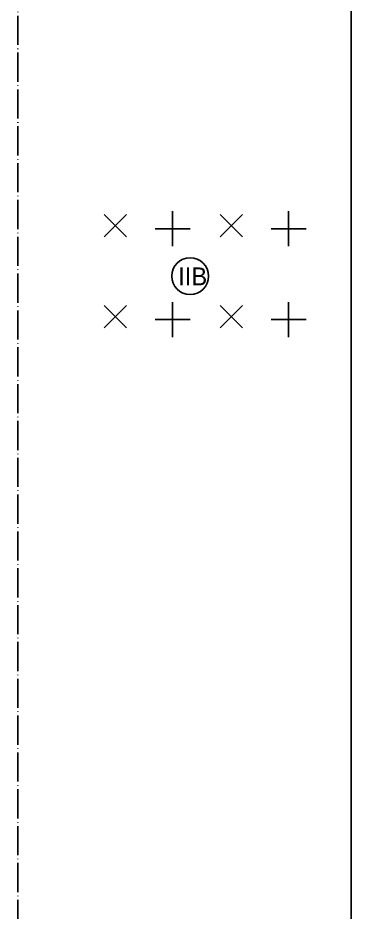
# Model space of a CAD drawing. Header units: inches. Extents: x 444671 to 463716, y 1783086 to 1794968.
# Drawn here: x 456290.1 to 456372.5, y 1787206.3 to 1787427.2 of the extents above; entities that cross this region are included whole.
import ezdxf

# ---------------------------------------------------------------- set-up
doc = ezdxf.new("R2010")
doc.units = ezdxf.units.IN
doc.header["$MEASUREMENT"] = 0
doc.linetypes.add('ACAD_ISO04W100', pattern=[30, 24, -3, 0, -3])
doc.linetypes.add('HIDDEN', pattern=[0.375, 0.25, -0.125])
for name, color, linetype in [('Dchat', 33, 'Continuous'), ('Dong', 252, 'HIDDEN'), ('Thachhoc', 125, 'Continuous'), ('Tim', 1, 'ACAD_ISO04W100')]:
    doc.layers.add(name, color=color, linetype=linetype)
doc.styles.add('VnAvt', font='')
doc.styles.get('VnAvt').set_extended_font_data('.VnAvant')

msp = doc.modelspace()

# ---------------------------------------------------------------- linework, layer by layer
at = {"layer": 'Dchat', "color": 3}
msp.add_circle((456332.693, 1787363.4408), 4.5375, dxfattribs=at)
at = {"layer": 'Dong', "linetype": 'ByBlock'}
msp.add_line((456372.4938, 1787038.3548), (456372.4938, 1787639.0517), dxfattribs=at)
at = {"layer": 'Thachhoc'}
for points in [[(456328.3452, 1787370.8106), (456328.3452, 1787379.4506)], [(456357.0361, 1787370.8106), (456357.0361, 1787379.4506)], [(456316.9337, 1787373.1284), (456311.4352, 1787378.6268)], [(456316.9337, 1787378.6268), (456311.4352, 1787373.1284)], [(456345.6246, 1787373.1284), (456340.1261, 1787378.6268)], [(456345.6246, 1787378.6268), (456340.1261, 1787373.1284)], [(456324.0252, 1787375.1306), (456332.6652, 1787375.1306)], [(456352.7161, 1787375.1306), (456361.3561, 1787375.1306)], [(456328.3452, 1787348.3802), (456328.3452, 1787357.0202)], [(456357.0361, 1787348.3802), (456357.0361, 1787357.0202)], [(456316.9337, 1787350.698), (456311.4352, 1787356.1964)], [(456316.9337, 1787356.1964), (456311.4352, 1787350.698)], [(456345.6246, 1787350.698), (456340.1261, 1787356.1964)], [(456345.6246, 1787356.1964), (456340.1261, 1787350.698)], [(456324.0252, 1787352.7002), (456332.6652, 1787352.7002)], [(456352.7161, 1787352.7002), (456361.3561, 1787352.7002)]]:
    msp.add_lwpolyline(points, dxfattribs=at)
at = {"layer": 'Tim', "ltscale": 0.3}
msp.add_lwpolyline([(456290.1145, 1787038.3548), (456290.1145, 1787837.6655)], dxfattribs=at)

# ---------------------------------------------------------------- texts
at = {"layer": 'Dchat', "color": 3, "style": 'VnAvt'}
msp.add_text('IIB', height=4.4, dxfattribs=at).set_placement((456329.7261, 1787361.1838))

doc.saveas('drawing.dxf')
